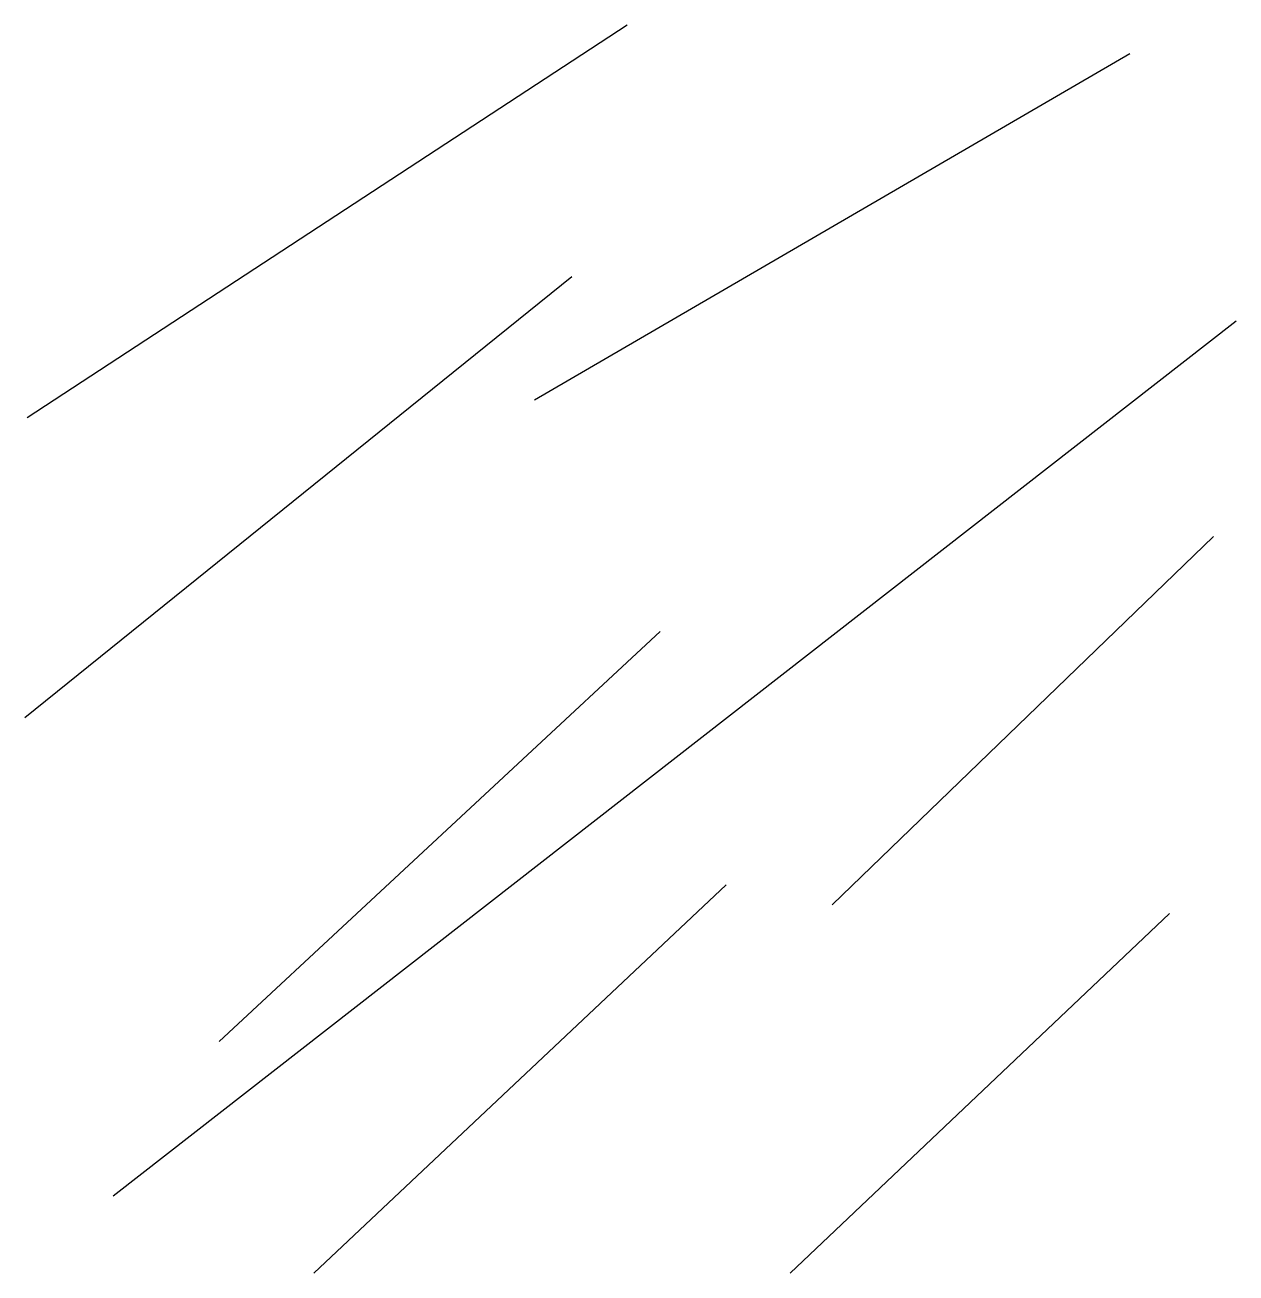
# Model space of a CAD drawing. Extents: x 694002 to 694584, y 2178004 to 2178603.
import ezdxf

# ---------------------------------------------------------------- set-up
doc = ezdxf.new("R2010")
doc.units = 0
doc.header["$MEASUREMENT"] = 0
doc.layers.add('FRAC_COMSOL_SET1', color=86, linetype='CONTINUOUS')

msp = doc.modelspace()

# ---------------------------------------------------------------- linework, layer by layer
at = {"layer": 'FRAC_COMSOL_SET1'}
for p, q in [((694003.47, 2178414.41), (694291.34, 2178602.79)), ((694246.89, 2178422.87), (694532.64, 2178589.03)), ((694002.42, 2178270.47), (694264.88, 2178482.14)), ((694044.75, 2178040.82), (694583.6, 2178460.85)), ((694389.77, 2178180.52), (694572.86, 2178357.26)), ((694095.55, 2178114.9), (694307.22, 2178311.75)), ((694141.06, 2178003.77), (694338.97, 2178190.04)), ((694369.66, 2178003.77), (694551.69, 2178176.28))]:
    msp.add_line(p, q, dxfattribs=at)

doc.saveas('drawing.dxf')
